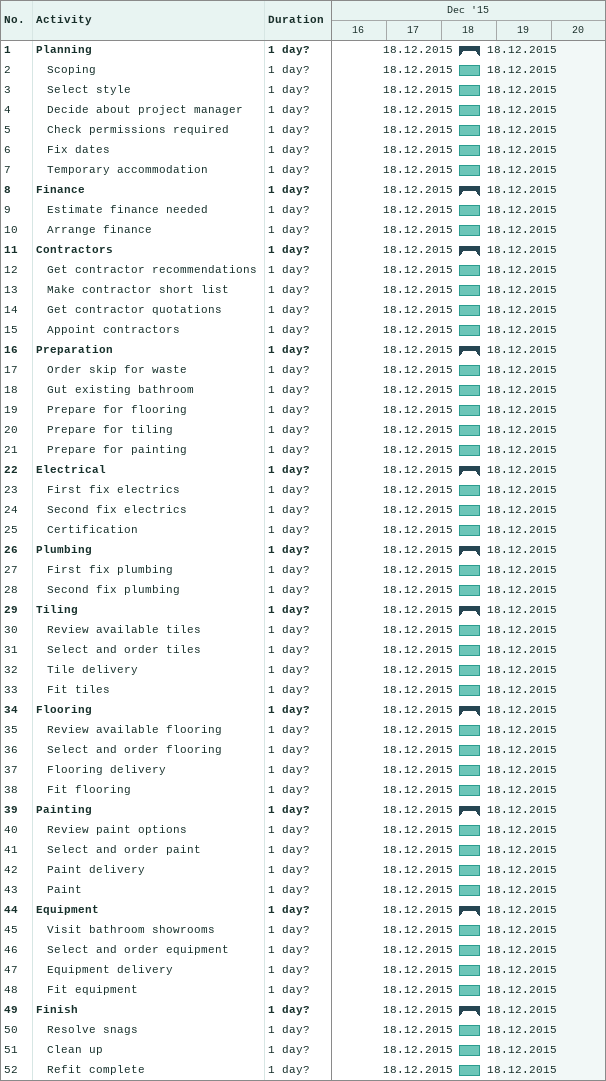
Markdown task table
| ID | Level | Task | Duration | Start | Finish |
|---|---|---|---|---|---|
| 1 | 1 | **Planning** | 1d? | 2015-12-18 | 2015-12-18 |
| 2 | 2 | Scoping | 1d? | 2015-12-18 | 2015-12-18 |
| 3 | 2 | Select style | 1d? | 2015-12-18 | 2015-12-18 |
| 4 | 2 | Decide about project manager | 1d? | 2015-12-18 | 2015-12-18 |
| 5 | 2 | Check permissions required | 1d? | 2015-12-18 | 2015-12-18 |
| 6 | 2 | Fix dates | 1d? | 2015-12-18 | 2015-12-18 |
| 7 | 2 | Temporary accommodation | 1d? | 2015-12-18 | 2015-12-18 |
| 8 | 1 | **Finance** | 1d? | 2015-12-18 | 2015-12-18 |
| 9 | 2 | Estimate finance needed | 1d? | 2015-12-18 | 2015-12-18 |
| 10 | 2 | Arrange finance | 1d? | 2015-12-18 | 2015-12-18 |
| 11 | 1 | **Contractors** | 1d? | 2015-12-18 | 2015-12-18 |
| 12 | 2 | Get contractor recommendations | 1d? | 2015-12-18 | 2015-12-18 |
| 13 | 2 | Make contractor short list | 1d? | 2015-12-18 | 2015-12-18 |
| 14 | 2 | Get contractor quotations | 1d? | 2015-12-18 | 2015-12-18 |
| 15 | 2 | Appoint contractors | 1d? | 2015-12-18 | 2015-12-18 |
| 16 | 1 | **Preparation** | 1d? | 2015-12-18 | 2015-12-18 |
| 17 | 2 | Order skip for waste | 1d? | 2015-12-18 | 2015-12-18 |
| 18 | 2 | Gut existing bathroom | 1d? | 2015-12-18 | 2015-12-18 |
| 19 | 2 | Prepare for flooring | 1d? | 2015-12-18 | 2015-12-18 |
| 20 | 2 | Prepare for tiling | 1d? | 2015-12-18 | 2015-12-18 |
| 21 | 2 | Prepare for painting | 1d? | 2015-12-18 | 2015-12-18 |
| 22 | 1 | **Electrical** | 1d? | 2015-12-18 | 2015-12-18 |
| 23 | 2 | First fix electrics | 1d? | 2015-12-18 | 2015-12-18 |
| 24 | 2 | Second fix electrics | 1d? | 2015-12-18 | 2015-12-18 |
| 25 | 2 | Certification | 1d? | 2015-12-18 | 2015-12-18 |
| 26 | 1 | **Plumbing** | 1d? | 2015-12-18 | 2015-12-18 |
| 27 | 2 | First fix plumbing | 1d? | 2015-12-18 | 2015-12-18 |
| 28 | 2 | Second fix plumbing | 1d? | 2015-12-18 | 2015-12-18 |
| 29 | 1 | **Tiling** | 1d? | 2015-12-18 | 2015-12-18 |
| 30 | 2 | Review available tiles | 1d? | 2015-12-18 | 2015-12-18 |
| 31 | 2 | Select and order tiles | 1d? | 2015-12-18 | 2015-12-18 |
| 32 | 2 | Tile delivery | 1d? | 2015-12-18 | 2015-12-18 |
| 33 | 2 | Fit tiles | 1d? | 2015-12-18 | 2015-12-18 |
| 34 | 1 | **Flooring** | 1d? | 2015-12-18 | 2015-12-18 |
| 35 | 2 | Review available flooring | 1d? | 2015-12-18 | 2015-12-18 |
| 36 | 2 | Select and order flooring | 1d? | 2015-12-18 | 2015-12-18 |
| 37 | 2 | Flooring delivery | 1d? | 2015-12-18 | 2015-12-18 |
| 38 | 2 | Fit flooring | 1d? | 2015-12-18 | 2015-12-18 |
| 39 | 1 | **Painting** | 1d? | 2015-12-18 | 2015-12-18 |
| 40 | 2 | Review paint options | 1d? | 2015-12-18 | 2015-12-18 |
| 41 | 2 | Select and order paint | 1d? | 2015-12-18 | 2015-12-18 |
| 42 | 2 | Paint delivery | 1d? | 2015-12-18 | 2015-12-18 |
| 43 | 2 | Paint | 1d? | 2015-12-18 | 2015-12-18 |
| 44 | 1 | **Equipment** | 1d? | 2015-12-18 | 2015-12-18 |
| 45 | 2 | Visit bathroom showrooms | 1d? | 2015-12-18 | 2015-12-18 |
| 46 | 2 | Select and order equipment | 1d? | 2015-12-18 | 2015-12-18 |
| 47 | 2 | Equipment delivery | 1d? | 2015-12-18 | 2015-12-18 |
| 48 | 2 | Fit equipment | 1d? | 2015-12-18 | 2015-12-18 |
| 49 | 1 | **Finish** | 1d? | 2015-12-18 | 2015-12-18 |
| 50 | 2 | Resolve snags | 1d? | 2015-12-18 | 2015-12-18 |
| 51 | 2 | Clean up | 1d? | 2015-12-18 | 2015-12-18 |
| 52 | 2 | Refit complete | 1d? | 2015-12-18 | 2015-12-18 |
